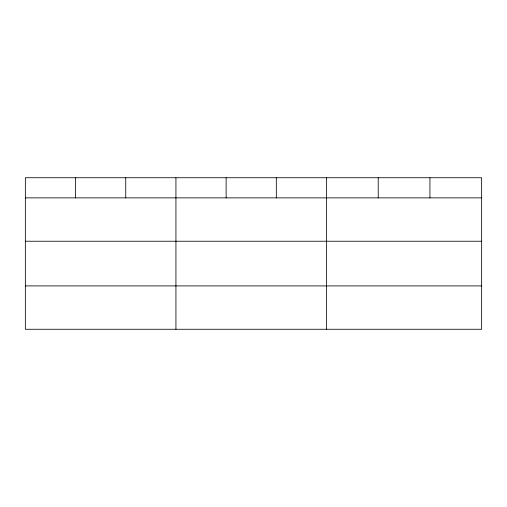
<?xml version="1.0" encoding="UTF-8"?>
<svg xmlns="http://www.w3.org/2000/svg" width="507" height="507" viewBox="0 0 507 507"><rect width="100%" height="100%" fill="white"/><g stroke="black" fill="none" stroke-linecap="round" stroke-linejoin="round"><path stroke-width="0.76" d="M481.65 241.231L481.65 177.735L25.35 177.735L25.35 329.265L481.65 329.265L481.65 241.231L25.35 241.231M25.35 197.869L481.65 197.869M25.35 285.904L481.65 285.904M429.936 177.735L429.936 197.869M378.222 177.735L378.222 197.869M326.508 177.735L326.508 329.265M276.315 177.735L276.315 197.869M226.122 177.735L226.122 197.869M175.929 177.735L175.929 329.265M125.736 177.735L125.736 197.869M75.543 177.735L75.543 197.869"/></g></svg>
